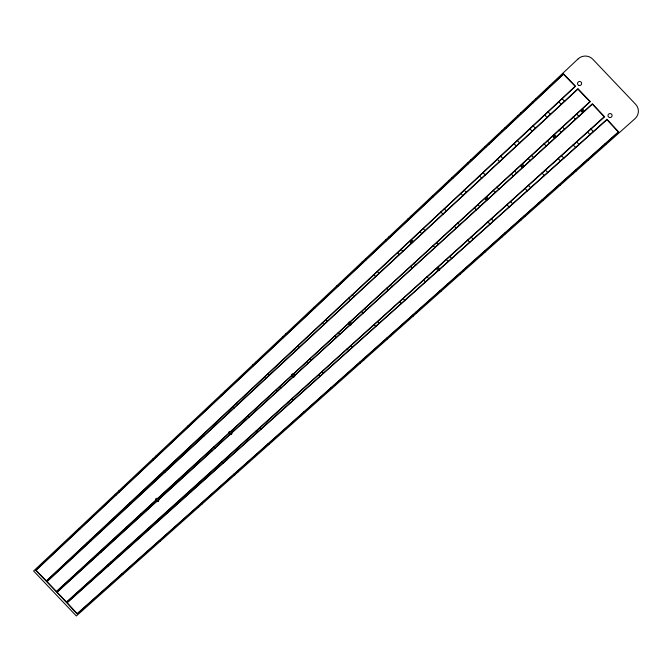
<?xml version="1.0" encoding="UTF-8"?>
<svg xmlns="http://www.w3.org/2000/svg" width="672" height="672" viewBox="0 0 672 672"><rect width="100%" height="100%" fill="white"/><g stroke="black" fill="none" stroke-linecap="round" stroke-linejoin="round"><path stroke-width="1.01" d="M348.533 323.509L293.42 374.077M351.364 323.652L592.36 103.799L604.598 116.802L66.436 602.44L56.767 592.183L156.668 501.278M349.936 324.954L294.647 375.396M349.986 322.174L590.302 101.632L577.937 88.754L46.654 581.633L56.414 591.814L155.795 500.371M293.059 376.841L231.68 432.692A1.352 1.327 -16.1 0 1 229.95 434.339L158.525 499.59M230.63 431.693L291.816 375.556M157.66 498.658L228.892 433.289M581.633 109.78L583.464 111.703M549.679 85.621L550.494 86.47M561.985 98.566L564.69 101.405M576.559 113.896L578.936 116.399M590.814 128.881L593.51 131.72M605.01 143.816L605.816 144.673M546.37 88.738L547.176 89.586M558.667 101.674L561.355 104.504M573.208 116.97L575.576 119.465M587.429 131.93L590.117 134.761M601.608 146.849L602.414 147.697M535.643 98.818L536.458 99.674M547.915 111.728L550.561 114.509M562.363 126.924L564.698 129.385M576.5 141.8L579.146 144.581M590.604 156.635L591.419 157.492M532.333 101.942L533.14 102.791M544.589 114.836L547.226 117.608M559.012 130.007L561.33 132.451M573.115 144.85L575.753 147.613M587.202 159.667L588.017 160.516M553.518 135.5L555.349 137.424M520.75 112.829L521.556 113.686M532.98 125.698L535.567 128.419M547.294 140.759L549.578 143.17M561.313 155.501L563.9 158.222M575.324 170.243L576.131 171.091M517.541 115.844L518.347 116.701M529.763 128.705L532.342 131.418M544.051 143.732L546.328 146.135M558.046 158.449L560.616 161.162M572.032 173.166L572.846 174.023M505.058 127.588L505.865 128.444M517.247 140.414L519.775 143.077M531.426 155.333L533.66 157.685M545.311 169.94L547.84 172.595M559.222 184.573L560.028 185.422M501.74 130.704L502.547 131.561M513.92 143.522L516.44 146.168M528.074 158.407L530.3 160.751M541.934 172.99L544.446 175.636M555.82 187.597L556.634 188.454M521.43 164.858L523.261 166.79M488.384 143.27L489.199 144.119M500.539 156.047L503 158.642M514.567 170.806L516.751 173.107M528.318 185.279L530.779 187.866M542.119 199.794L542.926 200.642M485.066 146.387L485.881 147.235M497.213 159.155L499.657 161.734M511.216 173.888L513.383 176.173M524.941 188.328L527.386 190.898M538.717 202.818L539.532 203.675M470.854 159.76L471.66 160.608M482.958 172.494L485.352 175.006M496.835 187.085L498.96 189.328M510.443 201.407L512.837 203.927M524.135 215.804L524.941 216.653M467.317 163.086L468.132 163.934M479.413 175.804L481.79 178.307M493.256 190.369L495.373 192.595M506.839 204.658L509.216 207.161M520.506 219.03L521.312 219.887M485.604 197.635L487.435 199.567M452.063 177.425L452.878 178.282M464.125 190.109L466.444 192.553M477.834 204.532L479.9 206.707M491.291 218.694L493.609 221.13M504.857 232.957L505.663 233.814M448.644 180.65L449.45 181.499M460.69 193.326L462.991 195.754M474.365 207.715L476.423 209.874M487.796 221.844L490.106 224.272M501.337 236.09L502.152 236.939M432.23 196.081L433.045 196.938M444.242 208.715L446.485 211.067M457.775 222.953L459.774 225.053M471.072 236.939L473.315 239.299M484.504 251.076L485.318 251.924M428.803 199.307L429.618 200.155M440.807 211.924L443.033 214.267M454.314 226.128L456.305 228.228M467.578 240.089L469.804 242.432M480.992 254.201L481.807 255.058M411.172 215.888L411.986 216.737M423.125 228.455L425.284 230.731M436.481 242.5L438.413 244.541M449.602 256.309L451.76 258.586M462.907 270.304L463.714 271.152M407.862 219.005L408.668 219.862M419.807 231.571L421.949 233.822M433.129 245.582L435.053 247.607M446.225 259.358L448.367 261.618M459.505 273.328L460.312 274.184M437.43 268.304L439.261 270.236M410.609 240.576L412.44 242.508M388.979 236.762L389.794 237.611M400.873 249.27L402.948 251.454M414.036 263.113L415.892 265.07M426.98 276.73L429.047 278.914M440.135 290.564L440.941 291.421M385.552 239.98L386.366 240.836M397.446 252.487L399.504 254.654M410.567 266.297L412.415 268.237M423.486 279.88L425.544 282.047M436.615 293.698L437.43 294.554M365.4 258.938L366.206 259.795M377.227 271.396L379.21 273.479M390.18 285.012L391.969 286.894M402.931 298.427L404.914 300.51M415.934 312.11L416.749 312.959M361.973 262.164L362.779 263.021M373.8 274.604L375.766 276.671M386.711 288.196L388.492 290.06M399.437 301.577L401.411 303.652M412.423 315.235L413.23 316.092M340.418 282.433L341.233 283.29M352.187 294.815L354.068 296.797M364.913 308.204L366.618 310.002M377.462 321.409L379.344 323.392M390.306 334.916L391.121 335.773M336.991 285.659L337.806 286.516M348.751 298.032L350.624 299.998M361.452 311.388L363.14 313.169M373.968 324.559L375.841 326.525M386.786 338.05L387.601 338.906M349.037 322.602L350.868 324.526M313.992 307.289L314.807 308.146M325.693 319.603L327.474 321.476M338.192 332.741L339.814 334.446M350.524 345.719L352.304 347.592M363.191 359.05L364.006 359.906M310.565 310.514L311.38 311.371M322.258 322.812L324.03 324.668M334.723 335.924L336.336 337.621M347.029 348.869L348.802 350.734M359.68 362.174L360.494 363.031M285.844 333.757L286.667 334.614M297.478 345.996L299.149 347.752M309.725 358.873L311.254 360.486M321.829 371.616L323.501 373.372M334.32 384.745L335.135 385.602M282.534 336.874L283.349 337.73M294.151 349.104L295.814 350.851M306.373 361.956L307.894 363.552M318.452 374.665L320.107 376.404M330.918 387.778L331.733 388.634M292.27 374.539A1.352 1.327 -16.1 0 0 292.891 376.748A1.352 1.327 -16.1 0 0 294.538 375.094A1.352 1.327 -16.1 0 0 292.27 374.539L294.151 376.421M256.217 361.628L257.032 362.485M267.775 373.783L269.329 375.421M279.762 386.392L281.19 387.904M291.623 398.874L293.177 400.512M303.92 411.81L304.735 412.667M252.79 364.846L253.604 365.711M264.34 376.992L265.877 378.622M276.293 389.575L277.721 391.07M288.128 402.024L289.674 403.645M300.401 414.935L301.216 415.792M224.809 391.163L225.624 392.028M236.284 403.242L237.72 404.746M247.993 415.556L249.329 416.959M259.602 427.77L261.038 429.274M271.698 440.488L272.513 441.344M221.273 394.489L222.088 395.354M232.739 406.552L234.158 408.047M244.415 418.841L245.742 420.227M255.998 431.021L257.418 432.516M268.069 443.722L268.884 444.578M229.379 432.088L231.21 434.011M191.335 422.646L192.15 423.511M202.726 434.633L204.028 436.002M214.141 446.636L215.359 447.93M225.473 458.564L226.775 459.934M237.35 471.055L238.165 471.92M188.017 425.771L188.832 426.628M199.399 437.741L200.684 439.093M210.781 449.719L211.999 450.996M222.096 461.614L223.381 462.974M233.948 474.088L234.763 474.944M156.139 455.75L156.954 456.616M167.437 467.636L168.605 468.863M178.542 479.321L179.651 480.488M189.588 490.946L190.756 492.173M201.239 503.202L202.054 504.059M152.603 459.077L153.418 459.942M163.892 470.954L165.043 472.164M174.964 482.605L176.064 483.764M185.984 494.197L187.135 495.415M197.61 506.428L198.425 507.293M156.24 499.002L158.071 500.934M118.642 491.014L119.465 491.879M129.847 502.799L130.864 503.874M140.624 514.139L141.616 515.18M151.368 525.445L152.384 526.512M162.775 537.44L163.59 538.297M115.214 494.239L116.038 495.096M126.412 506.016L127.42 507.074M137.155 517.314L138.138 518.347M147.874 528.595L148.882 529.654M159.256 540.565L160.079 541.43M78.926 528.368L79.741 529.234M90.023 540.053L90.888 540.96M100.456 551.015L101.312 551.922M110.872 561.985L111.737 562.892M122.018 573.712L122.842 574.568M75.608 531.493L76.432 532.35M86.705 543.161L87.553 544.051M97.096 554.098L97.952 554.988M107.495 565.034L108.343 565.925M118.616 576.736L119.44 577.601M231.697 432.827L231.68 432.692A1.352 1.327 -16.1 0 0 229.328 432.13A1.352 1.327 -16.1 0 0 229.95 434.339M578.113 58.884L33.6 570.998L76.339 615.964L634.981 118.709A10.315 10.072 -16.1 0 0 635.67 104.345L592.763 59.212A10.315 10.072 -16.1 0 0 578.113 58.884M563.489 73.878L35.65 570.343L46.343 581.272L575.534 86.251L563.489 73.878M563.472 74.256L36.036 570.343L46.36 580.902L575.156 86.251L563.472 74.256M577.92 89.124L47.04 581.641L56.423 591.436L155.534 500.447A1.697 1.655 -16.1 0 1 157.752 498.406L228.623 433.339A1.697 1.655 -16.1 0 1 230.698 431.432L291.539 375.572A1.697 1.655 -16.1 0 1 293.454 373.817L348.264 323.501A1.697 1.655 -16.1 0 1 349.994 321.905L589.924 101.623L577.92 89.124M156.576 501.53L57.145 592.2L66.452 602.07L604.212 116.785L592.343 104.177L351.632 323.669A1.697 1.655 -16.1 0 1 349.927 325.223L294.924 375.379A1.697 1.655 -16.1 0 1 293.026 377.11L231.966 432.785A1.697 1.655 -16.1 0 1 229.908 434.666L158.785 499.514A1.697 1.655 -16.1 0 1 156.576 501.53M606.967 119.322L66.78 602.776L77.154 613.998L618.71 131.981L606.967 119.322M606.95 119.692L67.158 602.784L77.171 613.62L618.332 131.964L606.95 119.692M609.479 117.499A2.066 2.016 -16.1 0 0 612.041 115.038A2.066 2.016 -16.1 0 0 608.614 114.114A2.066 2.016 -16.1 0 0 609.479 117.499M579.012 85.462A2.066 2.016 -16.1 0 0 581.582 82.992A2.066 2.016 -16.1 0 0 578.147 82.076A2.066 2.016 -16.1 0 0 579.012 85.462M156.82 501.253A1.352 1.327 -16.1 0 0 158.458 499.598A1.352 1.327 -16.1 0 0 156.19 499.052A1.352 1.327 -16.1 0 0 156.82 501.253M349.608 324.853A1.352 1.327 -16.1 0 0 351.254 323.198A1.352 1.327 -16.1 0 0 348.986 322.644A1.352 1.327 -16.1 0 0 349.608 324.853M486.184 199.886A1.352 1.327 -16.1 0 0 487.83 198.232A1.352 1.327 -16.1 0 0 485.562 197.686A1.352 1.327 -16.1 0 0 486.184 199.886M522.001 167.11A1.352 1.327 -16.1 0 0 523.648 165.455A1.352 1.327 -16.1 0 0 521.38 164.909A1.352 1.327 -16.1 0 0 522.001 167.11M554.098 137.752A1.352 1.327 -16.1 0 0 555.736 136.097A1.352 1.327 -16.1 0 0 553.476 135.542A1.352 1.327 -16.1 0 0 554.098 137.752M582.204 112.031A1.352 1.327 -16.1 0 0 583.85 110.376A1.352 1.327 -16.1 0 0 581.582 109.822A1.352 1.327 -16.1 0 0 582.204 112.031M411.18 242.827A1.352 1.327 -16.1 0 0 412.826 241.172A1.352 1.327 -16.1 0 0 410.558 240.626A1.352 1.327 -16.1 0 0 411.18 242.827M438.001 270.556A1.352 1.327 -16.1 0 0 439.648 268.901A1.352 1.327 -16.1 0 0 437.38 268.355A1.352 1.327 -16.1 0 0 438.001 270.556"/></g></svg>
